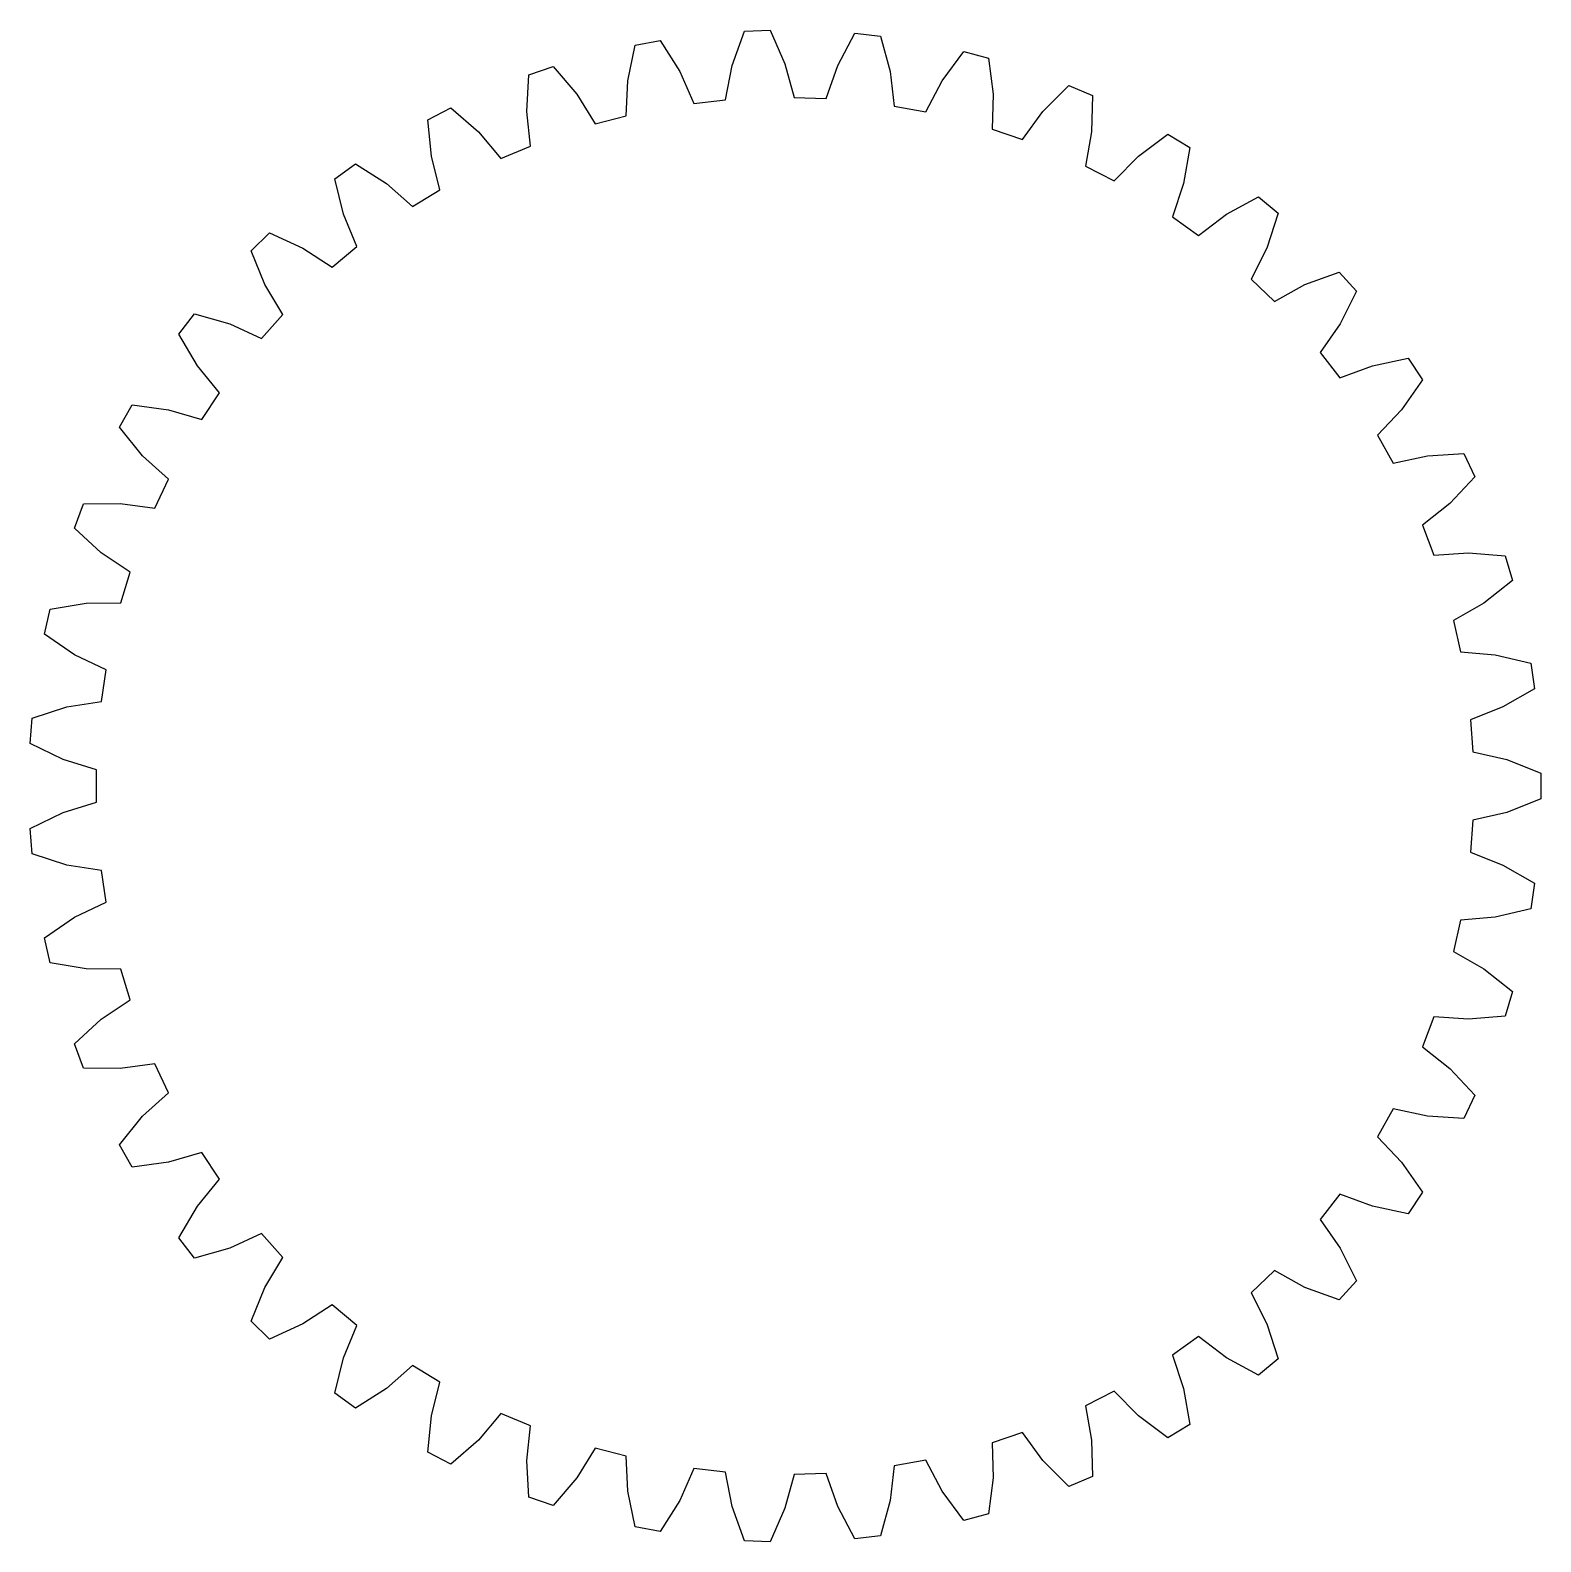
# Model space of a CAD drawing. Extents: x -10.7 to 10.7, y -10.7 to 10.7.
import ezdxf

# ---------------------------------------------------------------- set-up
doc = ezdxf.new("R2010")
doc.units = 0
doc.layers.add('Layer_1', color=7, linetype='CONTINUOUS')

msp = doc.modelspace()

# ---------------------------------------------------------------- linework, layer by layer
at = {"layer": 'Layer_1', "color": 7}
for p, q in [((-0.582629, 10.727562), (-0.217276, 10.740914)), ((-0.217276, 10.740914), (-0.007655, 10.265497)), ((-2.239683, 10.019904), (-2.138447, 10.529527)), ((-2.138447, 10.529527), (-1.778933, 10.595931)), ((-1.778933, 10.595931), (-1.502324, 10.156099)), ((-0.756989, 10.23811), (-0.582629, 10.727562)), ((0.741679, 10.23811), (0.985442, 10.696961)), ((0.985442, 10.696961), (1.348846, 10.656976)), ((1.348846, 10.656976), (1.487013, 10.156099)), ((2.224373, 10.019904), (2.53235, 10.438369)), ((2.53235, 10.438369), (2.886059, 10.345899)), ((2.886059, 10.345899), (2.949825, 9.830245)), ((-3.674806, 9.588138), (-3.648853, 10.107072)), ((-3.648853, 10.107072), (-3.302837, 10.225117)), ((-3.302837, 10.225117), (-2.965135, 9.830245)), ((-1.502324, 10.156099), (-1.304486, 9.701741)), ((-0.851299, 9.751607), (-0.756989, 10.23811)), ((-0.007655, 10.265497), (0.121919, 9.787173)), ((0.577535, 9.770522), (0.741679, 10.23811)), ((1.487013, 10.156099), (1.54556, 9.664011)), ((-2.262154, 9.52485), (-2.239683, 10.019904)), ((1.993899, 9.581198), (2.224373, 10.019904)), ((3.659495, 9.588138), (4.02512, 9.957305)), ((4.02512, 9.957305), (4.361596, 9.81432)), ((-2.965135, 9.830245), (-2.703253, 9.409534)), ((-1.304486, 9.701741), (-0.851299, 9.751607)), ((0.121919, 9.787173), (0.577535, 9.770522)), ((2.949825, 9.830245), (2.936097, 9.334875)), ((4.361596, 9.81432), (4.349602, 9.294875)), ((-5.08165, 9.469201), (-4.75651, 9.636367)), ((-5.031772, 8.952021), (-5.08165, 9.469201)), ((-4.75651, 9.636367), (-4.364912, 9.294875)), ((-3.624957, 9.09509), (-3.674806, 9.588138)), ((-2.703253, 9.409534), (-2.262154, 9.52485)), ((1.54556, 9.664011), (1.993899, 9.581198)), ((3.367601, 9.187665), (3.659495, 9.588138)), ((-4.364912, 9.294875), (-4.044565, 8.916777)), ((2.936097, 9.334875), (3.367601, 9.187665)), ((4.349602, 9.294875), (4.263897, 8.806781)), ((5.016462, 8.952021), (5.431941, 9.264017)), ((5.431941, 9.264017), (5.744011, 9.073562)), ((-4.044565, 8.916777), (-3.624957, 9.09509)), ((5.744011, 9.073562), (5.656514, 8.561403)), ((-6.406305, 8.629514), (-6.10897, 8.842239)), ((-6.10897, 8.842239), (-5.671824, 8.561403)), ((-4.910665, 8.471484), (-5.031772, 8.952021)), ((4.669368, 8.598314), (5.016462, 8.952021)), ((-6.281656, 8.125104), (-6.406305, 8.629514)), ((4.263897, 8.806781), (4.669368, 8.598314)), ((-5.671824, 8.561403), (-5.299838, 8.233977)), ((-5.299838, 8.233977), (-4.910665, 8.471484)), ((5.656514, 8.561403), (5.500654, 8.090989)), ((6.266345, 8.125104), (6.722823, 8.373282)), ((6.722823, 8.373282), (7.003837, 8.139421)), ((-6.091873, 7.667323), (-6.281656, 8.125104)), ((5.500654, 8.090989), (5.871451, 7.825706)), ((5.871451, 7.825706), (6.266345, 8.125104)), ((7.003837, 8.139421), (6.842702, 7.645456)), ((-7.594584, 7.6059), (-7.33139, 7.859651)), ((-7.33139, 7.859651), (-6.858013, 7.645456)), ((-7.397819, 7.125016), (-7.594584, 7.6059)), ((-6.858013, 7.645456), (-6.442316, 7.375683)), ((-6.442316, 7.375683), (-6.091873, 7.667323)), ((6.842702, 7.645456), (6.620009, 7.202748)), ((7.382509, 7.125016), (7.870259, 7.304086)), ((7.870259, 7.304086), (8.114229, 7.0318)), ((-7.143407, 6.699746), (-7.397819, 7.125016)), ((6.620009, 7.202748), (6.948231, 6.886306)), ((6.948231, 6.886306), (7.382509, 7.125016)), ((8.114229, 7.0318), (7.882889, 6.566563)), ((-8.621159, 6.420183), (-8.397716, 6.709551)), ((-8.397716, 6.709551), (-7.898199, 6.566563)), ((-7.447651, 6.360188), (-7.143407, 6.699746)), ((-7.898199, 6.566563), (-7.447651, 6.360188)), ((7.882889, 6.566563), (7.598109, 6.160995)), ((-8.356477, 5.973072), (-8.621159, 6.420183)), ((7.598109, 6.160995), (7.876759, 5.800135)), ((8.341167, 5.973072), (8.84979, 6.079216)), ((8.84979, 6.079216), (9.051514, 5.774308)), ((-8.042855, 5.589374), (-8.356477, 5.973072)), ((7.876759, 5.800135), (8.341167, 5.973072)), ((-8.294417, 5.209136), (-8.042855, 5.589374)), ((9.051514, 5.774308), (8.754899, 5.347713)), ((-9.464154, 5.097627), (-9.285225, 5.416445)), ((-9.285225, 5.416445), (-8.770209, 5.347713)), ((-8.770209, 5.347713), (-8.294417, 5.209136)), ((8.754899, 5.347713), (8.414107, 4.987933)), ((-9.137191, 4.693821), (-9.464154, 5.097627)), ((8.414107, 4.987933), (8.637243, 4.590347)), ((-8.771045, 4.359876), (-9.137191, 4.693821)), ((8.637243, 4.590347), (9.121881, 4.693821)), ((9.121881, 4.693821), (9.64054, 4.724778)), ((9.64054, 4.724778), (9.79572, 4.393748)), ((-8.964565, 3.947064), (-8.771045, 4.359876)), ((9.79572, 4.393748), (9.440154, 4.014884)), ((-10.1056, 3.666427), (-9.974999, 4.007899)), ((-9.974999, 4.007899), (-9.455465, 4.014884)), ((-9.455465, 4.014884), (-8.964565, 3.947064)), ((9.440154, 4.014884), (9.050606, 3.70856)), ((-9.723327, 3.31453), (-10.1056, 3.666427)), ((9.050606, 3.70856), (9.213476, 3.282721)), ((-9.31246, 3.037456), (-9.723327, 3.31453)), ((9.213476, 3.282721), (9.708017, 3.31453)), ((9.708017, 3.31453), (10.225655, 3.26964)), ((10.225655, 3.26964), (10.330983, 2.919543)), ((-9.443812, 2.600864), (-9.31246, 3.037456)), ((10.330983, 2.919543), (9.924044, 2.596489)), ((-10.452333, 2.513933), (-9.939354, 2.596489)), ((-9.939354, 2.596489), (-9.443812, 2.600864)), ((9.924044, 2.596489), (9.494047, 2.350146)), ((-10.531826, 2.157083), (-10.452333, 2.513933)), ((-10.102389, 1.864594), (-10.531826, 2.157083)), ((9.494047, 2.350146), (9.593178, 1.905129)), ((-9.655557, 1.650297), (-10.102389, 1.864594)), ((9.593178, 1.905129), (10.087078, 1.864594)), ((10.087078, 1.864594), (10.592665, 1.744813)), ((10.592665, 1.744813), (10.645898, 1.383114)), ((-9.721942, 1.199232), (-9.655557, 1.650297)), ((10.645898, 1.383114), (10.196256, 1.122753)), ((-10.707061, 0.966385), (-10.211566, 1.122753)), ((-10.211566, 1.122753), (-9.721942, 1.199232)), ((10.196256, 1.122753), (9.734975, 0.941642)), ((-10.733748, 0.601765), (-10.707061, 0.966385)), ((9.734975, 0.941642), (9.768254, 0.486934)), ((-10.2663, 0.374918), (-10.733748, 0.601765)), ((9.768254, 0.486934), (10.25099, 0.374918)), ((-9.793031, 0.227964), (-10.2663, 0.374918)), ((-9.793031, -0.22796), (-9.793031, 0.227964)), ((10.25099, 0.374918), (10.733748, 0.1828)), ((10.733748, 0.1828), (10.733748, -0.182796)), ((10.733748, -0.182796), (10.25099, -0.374913)), ((-10.733748, -0.60176), (-10.2663, -0.374913)), ((-10.2663, -0.374913), (-9.793031, -0.22796)), ((10.25099, -0.374913), (9.768254, -0.48693)), ((-10.707061, -0.96638), (-10.733748, -0.60176)), ((9.768254, -0.48693), (9.734975, -0.941638)), ((-10.211566, -1.122748), (-10.707061, -0.96638)), ((9.734975, -0.941638), (10.196256, -1.122748)), ((-9.721942, -1.199228), (-10.211566, -1.122748)), ((-9.655557, -1.650292), (-9.721942, -1.199228)), ((10.196256, -1.122748), (10.645898, -1.38311)), ((10.645898, -1.38311), (10.592665, -1.744808)), ((-10.102389, -1.864589), (-9.655557, -1.650292)), ((-10.531826, -2.157079), (-10.102389, -1.864589)), ((9.593178, -1.905125), (9.494047, -2.350141)), ((10.087078, -1.864589), (9.593178, -1.905125)), ((10.592665, -1.744808), (10.087078, -1.864589)), ((-10.452333, -2.513929), (-10.531826, -2.157079)), ((9.494047, -2.350141), (9.924044, -2.596484)), ((-9.939354, -2.596484), (-10.452333, -2.513929)), ((-9.443812, -2.600859), (-9.939354, -2.596484)), ((-9.31246, -3.037451), (-9.443812, -2.600859)), ((9.924044, -2.596484), (10.330983, -2.919539)), ((10.330983, -2.919539), (10.225655, -3.269635)), ((-9.723327, -3.314526), (-9.31246, -3.037451)), ((-10.1056, -3.666423), (-9.723327, -3.314526)), ((9.213476, -3.282716), (9.050606, -3.708556)), ((9.708017, -3.314526), (9.213476, -3.282716)), ((10.225655, -3.269635), (9.708017, -3.314526)), ((-9.974999, -4.007895), (-10.1056, -3.666423)), ((9.050606, -3.708556), (9.440154, -4.01488)), ((-9.455465, -4.01488), (-9.974999, -4.007895)), ((-8.964565, -3.947059), (-9.455465, -4.01488)), ((-8.771045, -4.359871), (-8.964565, -3.947059)), ((9.440154, -4.01488), (9.79572, -4.393743)), ((-9.137191, -4.693816), (-8.771045, -4.359871)), ((9.79572, -4.393743), (9.64054, -4.724773)), ((-9.464154, -5.097622), (-9.137191, -4.693816)), ((8.637243, -4.590342), (8.414107, -4.987928)), ((9.121881, -4.693816), (8.637243, -4.590342)), ((9.64054, -4.724773), (9.121881, -4.693816)), ((-9.285225, -5.41644), (-9.464154, -5.097622)), ((8.414107, -4.987928), (8.754899, -5.347708)), ((-8.770209, -5.347708), (-9.285225, -5.41644)), ((-8.294417, -5.209131), (-8.770209, -5.347708)), ((-8.042855, -5.589369), (-8.294417, -5.209131)), ((8.754899, -5.347708), (9.051514, -5.774304)), ((-8.356477, -5.973067), (-8.042855, -5.589369)), ((9.051514, -5.774304), (8.84979, -6.079211)), ((-8.621159, -6.420178), (-8.356477, -5.973067)), ((7.876759, -5.80013), (7.598109, -6.160991)), ((8.341167, -5.973067), (7.876759, -5.80013)), ((8.84979, -6.079211), (8.341167, -5.973067)), ((7.598109, -6.160991), (7.882889, -6.566558)), ((-8.397716, -6.709546), (-8.621159, -6.420178)), ((-7.447651, -6.360183), (-7.898199, -6.566558)), ((-7.143407, -6.699742), (-7.447651, -6.360183)), ((-7.898199, -6.566558), (-8.397716, -6.709546)), ((7.882889, -6.566558), (8.114229, -7.031796)), ((-7.397819, -7.125011), (-7.143407, -6.699742)), ((6.948231, -6.886302), (6.620009, -7.202743)), ((7.382509, -7.125011), (6.948231, -6.886302)), ((8.114229, -7.031796), (7.870259, -7.304081)), ((-7.594584, -7.605895), (-7.397819, -7.125011)), ((6.620009, -7.202743), (6.842702, -7.645451)), ((7.870259, -7.304081), (7.382509, -7.125011)), ((-6.442316, -7.375678), (-6.858013, -7.645451)), ((-6.091872, -7.667318), (-6.442316, -7.375678)), ((-7.33139, -7.859647), (-7.594584, -7.605895)), ((-6.858013, -7.645451), (-7.33139, -7.859647)), ((-6.281656, -8.125099), (-6.091872, -7.667318)), ((6.842702, -7.645451), (7.003837, -8.139416)), ((5.871451, -7.825701), (5.500654, -8.090984)), ((6.266345, -8.125099), (5.871451, -7.825701)), ((-6.406305, -8.629509), (-6.281656, -8.125099)), ((5.500654, -8.090984), (5.656514, -8.561398)), ((6.722823, -8.373277), (6.266345, -8.125099)), ((7.003837, -8.139416), (6.722823, -8.373277)), ((-5.299838, -8.233972), (-5.671824, -8.561398)), ((-4.910665, -8.471479), (-5.299838, -8.233972)), ((-5.671824, -8.561398), (-6.10897, -8.842234)), ((-5.031772, -8.952016), (-4.910665, -8.471479)), ((5.656514, -8.561398), (5.744011, -9.073558)), ((-6.10897, -8.842234), (-6.406305, -8.629509)), ((4.669368, -8.59831), (4.263897, -8.806776)), ((4.263897, -8.806776), (4.349602, -9.294871)), ((5.016462, -8.952016), (4.669368, -8.59831)), ((-5.08165, -9.469197), (-5.031772, -8.952016)), ((-4.044565, -8.916772), (-4.364912, -9.294871)), ((-3.624957, -9.095086), (-4.044565, -8.916772)), ((5.431941, -9.264013), (5.016462, -8.952016)), ((-3.674806, -9.588134), (-3.624957, -9.095086)), ((3.367601, -9.18766), (2.936097, -9.33487)), ((3.659495, -9.588134), (3.367601, -9.18766)), ((5.744011, -9.073558), (5.431941, -9.264013)), ((-4.364912, -9.294871), (-4.75651, -9.636363)), ((-2.703253, -9.409529), (-2.965135, -9.830241)), ((-2.262154, -9.524845), (-2.703253, -9.409529)), ((2.936097, -9.33487), (2.949825, -9.830241)), ((4.349602, -9.294871), (4.361596, -9.814315)), ((-4.75651, -9.636363), (-5.08165, -9.469197)), ((-3.648853, -10.107067), (-3.674806, -9.588134)), ((-2.239683, -10.0199), (-2.262154, -9.524845)), ((1.54556, -9.664006), (1.487013, -10.156095)), ((1.993899, -9.581194), (1.54556, -9.664006)), ((2.224373, -10.0199), (1.993899, -9.581194)), ((4.02512, -9.9573), (3.659495, -9.588134)), ((-2.965135, -9.830241), (-3.302837, -10.225112)), ((-1.304486, -9.701737), (-1.502324, -10.156095)), ((-0.851299, -9.751602), (-1.304486, -9.701737)), ((-0.756989, -10.238106), (-0.851299, -9.751602)), ((0.121919, -9.787168), (-0.007655, -10.265492)), ((0.577535, -9.770517), (0.121919, -9.787168)), ((0.741679, -10.238106), (0.577535, -9.770517)), ((2.949825, -9.830241), (2.886059, -10.345895)), ((4.361596, -9.814315), (4.02512, -9.9573)), ((-2.138447, -10.529523), (-2.239683, -10.0199)), ((2.53235, -10.438365), (2.224373, -10.0199)), ((-3.302837, -10.225112), (-3.648853, -10.107067)), ((-1.502324, -10.156095), (-1.778933, -10.595927)), ((-0.582629, -10.727558), (-0.756989, -10.238106)), ((-0.007655, -10.265492), (-0.217276, -10.74091)), ((0.985442, -10.696957), (0.741679, -10.238106)), ((1.487013, -10.156095), (1.348846, -10.656971)), ((2.886059, -10.345895), (2.53235, -10.438365)), ((-1.778933, -10.595927), (-2.138447, -10.529523)), ((-0.217276, -10.74091), (-0.582629, -10.727558)), ((1.348846, -10.656971), (0.985442, -10.696957))]:
    msp.add_line(p, q, dxfattribs=at)

doc.saveas('drawing.dxf')
